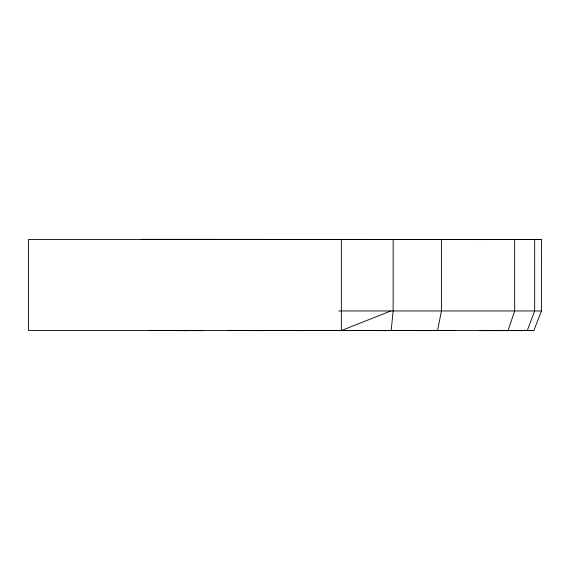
<?xml version="1.0" encoding="UTF-8"?>
<svg xmlns="http://www.w3.org/2000/svg" width="570" height="570" viewBox="0 0 570 570"><rect width="100%" height="100%" fill="white"/><g stroke="black" fill="none" stroke-linecap="round" stroke-linejoin="round"><path stroke-width="0.85" d="M514.682 239.464L514.667 310.964L508.034 330.557L479.413 330.636M534.681 239.464L534.66 310.964L527.264 330.557M495.337 330.636L533.826 330.557L541.479 310.964L541.5 239.464L141.21 239.364L148.043 239.464M390.813 310.964L341.344 330.557L341.344 239.436M476.221 239.756L477.959 239.436M481.051 239.742L482.776 239.436M382.605 330.636L391.163 330.557L393.143 310.964L393.15 239.464L377.953 239.436M421.059 330.636L437.582 330.557L441.415 310.964L441.422 239.464L412.06 239.436M289.539 239.464L304.736 239.436M311.904 330.522L317.96 330.507M541.5 239.464L28.5 239.457L28.5 330.557L533.826 330.557M338.708 310.964L541.479 310.964M455.102 330.522L227.587 330.465L231.463 330.522M364.729 330.507L370.785 330.522M386.51 330.507L398.223 330.522M203.276 330.636L148.863 330.465L187.352 330.636L181.916 330.557M245.1 330.557L261.63 330.636M291.526 330.557L300.084 330.636M251.007 330.465L254.085 330.507"/></g></svg>
